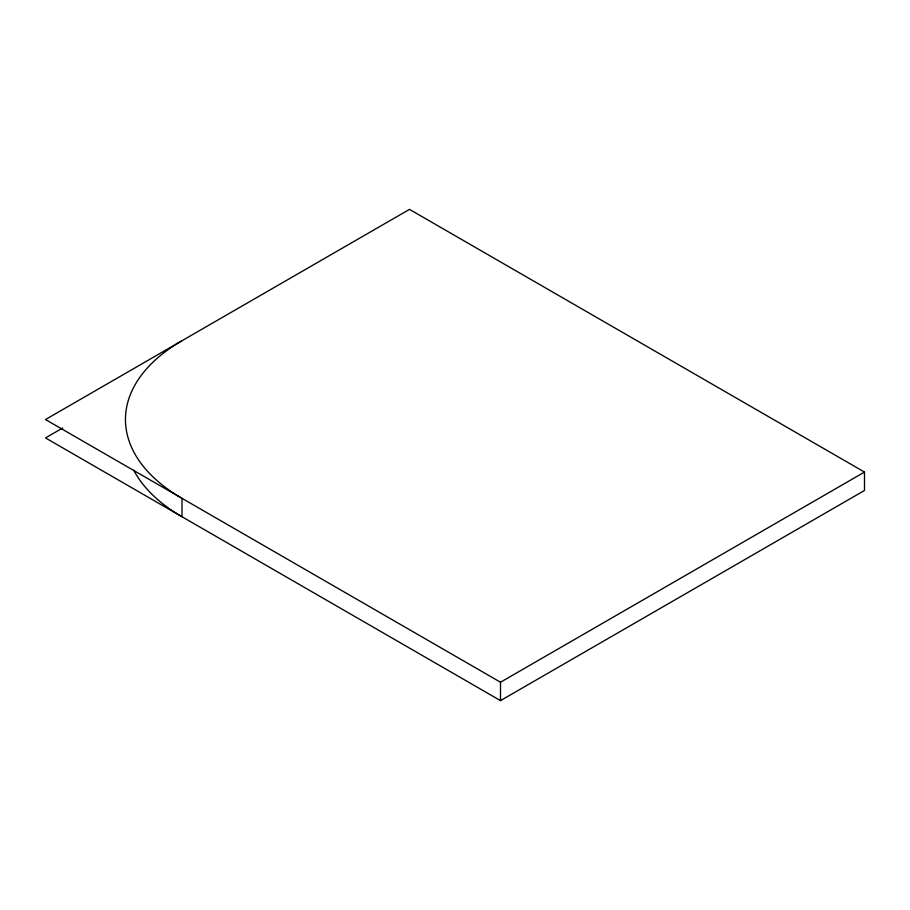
<?xml version="1.0" encoding="UTF-8"?>
<svg xmlns="http://www.w3.org/2000/svg" width="910" height="910" viewBox="0 0 910 910"><rect width="100%" height="100%" fill="white"/><g stroke="black" fill="none" stroke-linecap="round" stroke-linejoin="round"><path stroke-width="1.36" d="M62.722 427.984L45.5 437.926L500.5 700.62L864.5 490.467L864.5 472.074L409.5 209.38L45.5 419.533L500.5 682.227L864.5 472.074M500.5 682.227L500.5 700.62M182 340.727A193.045 111.452 0 0 0 182 498.339L182 516.732A193.045 111.452 0 0 1 133.702 470.14"/></g></svg>
